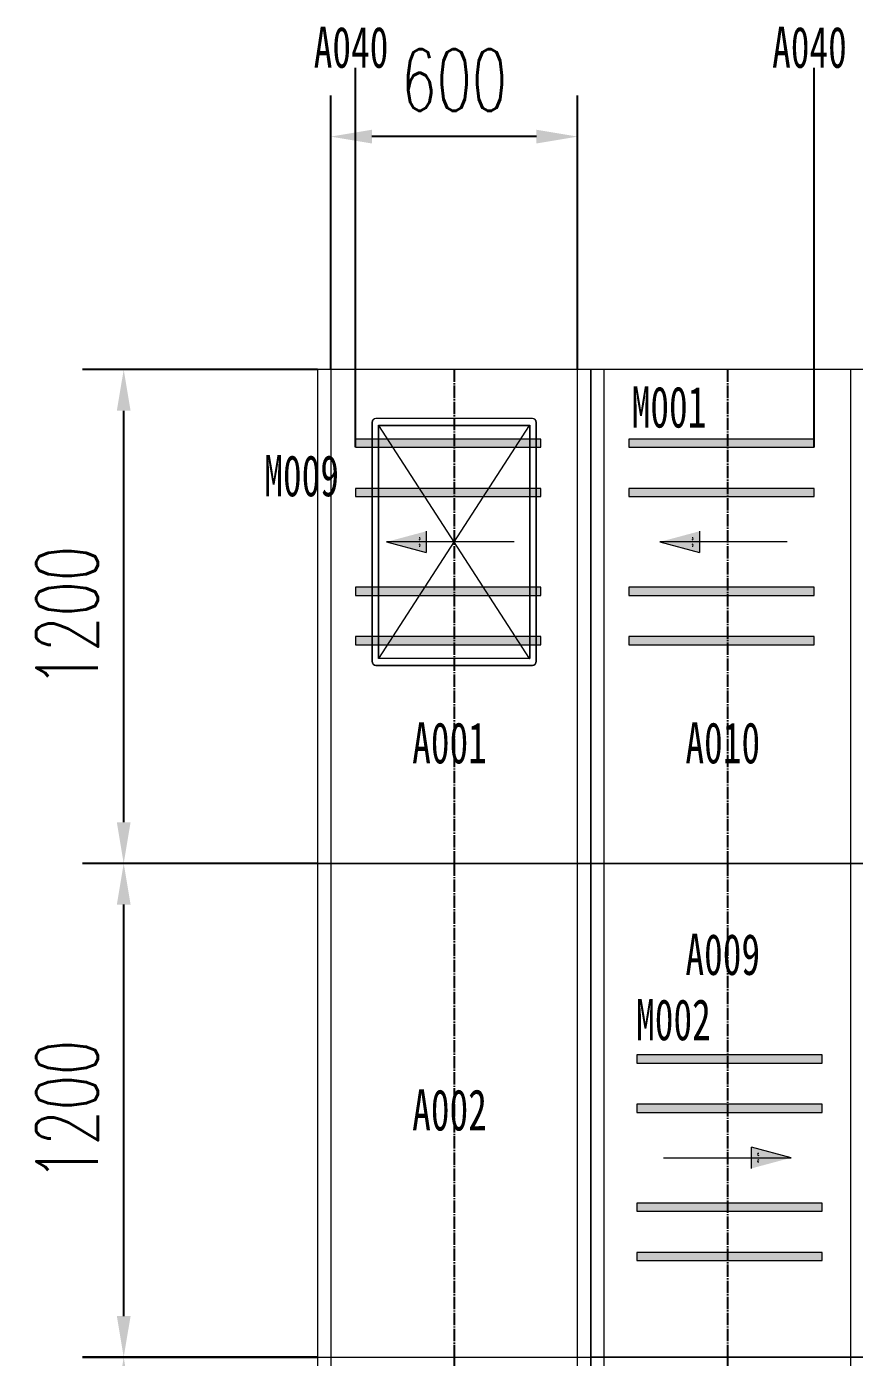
# Model space of a CAD drawing. Header units: millimetres. Extents: x -66983 to -34457, y -12173 to 8181.
# Drawn here: x -54300 to -52288, y -1986 to 1248 of the extents above; entities that cross this region are included whole.
import ezdxf

# ---------------------------------------------------------------- set-up
doc = ezdxf.new("R2010")
doc.units = ezdxf.units.MM
doc.linetypes.add('EB_DASHDOT', pattern=[39, 30, -3, 3, -3])
doc.layers.get('0').update_dxf_attribs({"lineweight": 0})
for name, color, linetype, lineweight in [('AM_7', 4, 'EB_DASHDOT', 25), ('CAXA4', 4, 'Continuous', 25), ('TEXT', 1, 'Continuous', 0), ('xiangzi', 150, 'Continuous', 0)]:
    doc.layers.add(name, color=color, linetype=linetype, lineweight=lineweight)
doc.styles.add('UserTxtStyle13', font='txt.shx', dxfattribs={"width": 0.667, "bigfont": 'gbcbig.shx'})
doc.styles.add('标准', font='txt.shx', dxfattribs={"width": 0.667, "bigfont": 'gbcbig.shx'})
doc.dimstyles.new('标准', dxfattribs={"dimscale": 100, "dimtxt": 3.5, "dimasz": 2, "dimexe": 2, "dimexo": 0, "dimtad": 1, "dimdec": 1, "dimzin": 0, "dimdsep": 46, "dimtxsty": '标准', "dimcen": 0, "dimdle": 2, "dimazin": 2, "dimtfac": 1, "dimtdec": 3, "dimtmove": 0, "dimatfit": 3, "dimfxl": 1, "dimtolj": 1, "dimtzin": 0, "dimarcsym": 0})

# ---------------------------------------------------------------- blocks, each defined once
blk = doc.blocks.new('CAXBLOCK408')
at = {"color": 5, "linetype": 'Continuous', "lineweight": 0}
for p, q in [((664, 1000), (0, 1000)), ((0, 1000), (0, -200)), ((32, 1000), (32, -200)), ((632, -200), (632, 1000)), ((664, -200), (664, 1000)), ((0, -200), (664, -200))]:
    blk.add_line(p, q, dxfattribs=at)
at = {"layer": 'AM_7', "color": 1, "linetype": 'EB_DASHDOT', "lineweight": 25}
blk.add_line((332, 1000), (332, -200.22), dxfattribs=at)
blk = doc.blocks.new('CAXBLOCK409')
at = {"color": 5, "linetype": 'Continuous', "lineweight": 0}
for p, q in [((664, 1000), (0, 1000)), ((0, 1000), (0, -200)), ((32, 1000), (32, -200)), ((632, -200), (632, 1000)), ((664, -200), (664, 1000)), ((0, -200), (664, -200))]:
    blk.add_line(p, q, dxfattribs=at)
at = {"layer": 'AM_7', "color": 1, "linetype": 'EB_DASHDOT', "lineweight": 25}
blk.add_line((332, 1000), (332, -200.22), dxfattribs=at)
blk = doc.blocks.new('CAXBLOCK410')
at = {"color": 5, "linetype": 'Continuous', "lineweight": 0}
for p, q in [((664, 1000), (0, 1000)), ((0, 1000), (0, -200)), ((32, 1000), (32, -200)), ((632, -200), (632, 1000)), ((664, -200), (664, 1000)), ((0, -200), (664, -200))]:
    blk.add_line(p, q, dxfattribs=at)
at = {"layer": 'AM_7', "color": 1, "linetype": 'EB_DASHDOT', "lineweight": 25}
blk.add_line((332, 1000), (332, -200.22), dxfattribs=at)
blk = doc.blocks.new('CAXBLOCK411')
at = {"color": 5, "linetype": 'Continuous', "lineweight": 0}
for p, q in [((664, 1000), (0, 1000)), ((0, 1000), (0, -200)), ((32, 1000), (32, -200)), ((632, -200), (632, 1000)), ((664, -200), (664, 1000)), ((0, -200), (664, -200))]:
    blk.add_line(p, q, dxfattribs=at)
at = {"layer": 'AM_7', "color": 1, "linetype": 'EB_DASHDOT', "lineweight": 25}
blk.add_line((332, 1000), (332, -200.22), dxfattribs=at)
blk = doc.blocks.new('CAXBLOCK414')
at = {"color": 5, "linetype": 'Continuous', "lineweight": 0}
for p, q in [((664, 1000), (0, 1000)), ((0, 1000), (0, -200)), ((32, 1000), (32, -200)), ((632, -200), (632, 1000)), ((664, -200), (664, 1000)), ((0, -200), (664, -200))]:
    blk.add_line(p, q, dxfattribs=at)
at = {"layer": 'AM_7', "color": 1, "linetype": 'EB_DASHDOT', "lineweight": 25}
blk.add_line((332, 1000), (332, -200.22), dxfattribs=at)
blk = doc.blocks.new('CAXBLOCK415')
at = {"color": 5, "linetype": 'Continuous', "lineweight": 0}
for p, q in [((664, 1000), (0, 1000)), ((0, 1000), (0, -200)), ((32, 1000), (32, -200)), ((632, -200), (632, 1000)), ((664, -200), (664, 1000)), ((0, -200), (664, -200))]:
    blk.add_line(p, q, dxfattribs=at)
at = {"layer": 'AM_7', "color": 1, "linetype": 'EB_DASHDOT', "lineweight": 25}
blk.add_line((332, 1000), (332, -200.22), dxfattribs=at)
blk = doc.blocks.new('CAXBLOCK421')
at = {"layer": 'xiangzi', "linetype": 'Continuous', "lineweight": 0}
for p, q in [((76649.2, -111530.9), (76649.2, -111530.4)), ((77029.2, -111530.4), (76649.2, -111530.4)), ((77029.2, -111530.9), (76649.2, -111530.9)), ((77029.2, -111530.9), (77029.2, -111530.4)), ((76639.2, -111540.4), (76639.2, -112120.4)), ((76639.7, -111540.4), (76639.2, -111540.4)), ((76639.7, -111540.4), (76639.7, -112120.4)), ((76655.5, -112114.1), (76655.5, -111546.7)), ((76655.5, -111546.7), (77022.9, -111546.7)), ((76656.2, -111547.4), (76655.5, -111546.7)), ((77022.2, -112113.4), (76656.2, -111547.4)), ((76656.2, -112113.4), (77022.2, -111547.4)), ((76656.2, -112113.4), (76656.2, -111547.4)), ((76656.2, -111547.4), (77022.2, -111547.4)), ((77022.2, -111547.4), (77022.9, -111546.7)), ((77022.2, -111547.4), (77022.2, -112113.4)), ((77022.9, -111546.7), (77022.9, -112114.1)), ((77038.7, -112120.4), (77038.7, -111540.4)), ((77038.7, -111540.4), (77039.2, -111540.4)), ((77039.2, -112120.4), (77039.2, -111540.4)), ((76639.7, -112120.4), (76639.2, -112120.4)), ((76656.2, -112113.4), (76655.5, -112114.1)), ((77022.9, -112114.1), (76655.5, -112114.1)), ((77022.2, -112113.4), (76656.2, -112113.4)), ((77022.2, -112113.4), (77022.9, -112114.1)), ((77038.7, -112120.4), (77039.2, -112120.4)), ((76649.2, -112129.9), (76649.2, -112130.4)), ((76649.2, -112129.9), (77029.2, -112129.9)), ((76649.2, -112130.4), (77029.2, -112130.4)), ((77029.2, -112129.9), (77029.2, -112130.4))]:
    blk.add_line(p, q, dxfattribs=at)
for centre, radius, start, end in [((76649.2, -111540.4), 10, 90, 180), ((76649.2, -111540.4), 9.5, 90, 180), ((77029.2, -111540.4), 10, 0, 90), ((77029.2, -111540.4), 9.5, 0, 90), ((76649.2, -112120.4), 10, 180, 270), ((76649.2, -112120.4), 9.5, 180, 270), ((77029.2, -112120.4), 10, 270, 360), ((77029.2, -112120.4), 9.5, 270, 360)]:
    blk.add_arc(centre, radius, start, end, dxfattribs=at)
blk = doc.blocks.new('CAXBLOCK429')
at = {"linetype": 'Continuous', "lineweight": 0}
h = blk.add_hatch(color=1, dxfattribs=at)
h.paths.add_polyline_path([(-155, 0), (-58.4, -25.9), (-58.4, 0)], flags=0)
h.paths.add_polyline_path([(-155, 0), (-58.4, 0), (-58.4, 25.9)], flags=0)
at = {"layer": 'TEXT', "linetype": 'Continuous', "lineweight": 0}
for points in [[(-230, 250), (220, 250), (220, 230), (-230, 230)], [(-230, 130), (220, 130), (220, 110), (-230, 110)], [(-230, -110), (220, -110), (220, -130), (-230, -130)], [(-230, -230), (220, -230), (220, -250), (-230, -250)]]:
    blk.add_hatch(color=3, dxfattribs=at).paths.add_polyline_path(points, flags=0)
at = {"color": 1, "linetype": 'Continuous', "lineweight": 0}
for p, q in [((155, 0), (-155, 0)), ((-155, 0), (-58.4, -25.9)), ((-58.4, 25.9), (-58.4, -25.9))]:
    blk.add_line(p, q, dxfattribs=at)
at = {"color": 2, "linetype": 'Continuous', "lineweight": 0}
for centre in [(-76, 7.8), (-76, -8.2)]:
    blk.add_arc(centre, 2.5, 270, 90, dxfattribs=at)
at = {"layer": 'TEXT', "color": 3, "linetype": 'Continuous', "lineweight": 0}
for points in [[(220, 230), (220, 250), (-230, 250), (-230, 230), (220, 230)], [(220, 110), (220, 130), (-230, 130), (-230, 110), (220, 110)], [(220, -130), (220, -110), (-230, -110), (-230, -130), (220, -130)], [(220, -250), (220, -230), (-230, -230), (-230, -250), (220, -250)]]:
    blk.add_lwpolyline(points, dxfattribs=at)
blk = doc.blocks.new('CAXBLOCK430')
at = {"linetype": 'Continuous', "lineweight": 0}
h = blk.add_hatch(color=1, dxfattribs=at)
h.paths.add_polyline_path([(-155, 0), (-58.4, -25.9), (-58.4, 0)], flags=0)
h.paths.add_polyline_path([(-155, 0), (-58.4, 0), (-58.4, 25.9)], flags=0)
at = {"layer": 'TEXT', "linetype": 'Continuous', "lineweight": 0}
for points in [[(-230, 250), (220, 250), (220, 230), (-230, 230)], [(-230, 130), (220, 130), (220, 110), (-230, 110)], [(-230, -110), (220, -110), (220, -130), (-230, -130)], [(-230, -230), (220, -230), (220, -250), (-230, -250)]]:
    blk.add_hatch(color=3, dxfattribs=at).paths.add_polyline_path(points, flags=0)
at = {"color": 1, "linetype": 'Continuous', "lineweight": 0}
for p, q in [((155, 0), (-155, 0)), ((-155, 0), (-58.4, -25.9)), ((-58.4, 25.9), (-58.4, -25.9))]:
    blk.add_line(p, q, dxfattribs=at)
at = {"color": 2, "linetype": 'Continuous', "lineweight": 0}
for centre in [(-76, 7.8), (-76, -8.2)]:
    blk.add_arc(centre, 2.5, 270, 90, dxfattribs=at)
at = {"layer": 'TEXT', "color": 3, "linetype": 'Continuous', "lineweight": 0}
for points in [[(220, 230), (220, 250), (-230, 250), (-230, 230), (220, 230)], [(220, 110), (220, 130), (-230, 130), (-230, 110), (220, 110)], [(220, -130), (220, -110), (-230, -110), (-230, -130), (220, -130)], [(220, -250), (220, -230), (-230, -230), (-230, -250), (220, -250)]]:
    blk.add_lwpolyline(points, dxfattribs=at)
blk = doc.blocks.new('*X103')
at = {"layer": 'CAXA4', "linetype": 'Continuous', "transparency": 16777216}
for points in [[(-54080.3, 314.2), (-54046.9, 314.2), (-54063.6, 414.2)], [(-54080.3, -685.8), (-54046.9, -685.8), (-54063.6, -785.8)]]:
    blk.add_hatch(color=0, dxfattribs=at).paths.add_polyline_path(points, flags=0)
at = {"layer": 'CAXA4', "color": 0, "linetype": 'Continuous', "lineweight": -2, "transparency": 16777216}
for p, q in [((-53592.6, 414.2), (-54163.6, 414.2)), ((-54063.6, -685.8), (-54063.6, 314.2)), ((-53592.6, -785.8), (-54163.6, -785.8))]:
    blk.add_line(p, q, dxfattribs=at)
at = {"layer": 'CAXA4', "color": 0, "linetype": 'Continuous', "lineweight": 25, "transparency": 16777216, "insert": (-54201.1, -185.8), "char_height": 150, "width": 906.453, "attachment_point": 5, "rotation": 90, "style": '标准'}
blk.add_mtext('1200', dxfattribs=at)
blk = doc.blocks.new('*X104')
at = {"layer": 'CAXA4', "linetype": 'Continuous', "transparency": 16777216}
for points in [[(-54080.3, -885.8), (-54046.9, -885.8), (-54063.6, -785.8)], [(-54080.3, -1885.8), (-54046.9, -1885.8), (-54063.6, -1985.8)]]:
    blk.add_hatch(color=0, dxfattribs=at).paths.add_polyline_path(points, flags=0)
at = {"layer": 'CAXA4', "color": 0, "linetype": 'Continuous', "lineweight": -2, "transparency": 16777216}
for p, q in [((-53592.6, -785.8), (-54163.6, -785.8)), ((-54063.6, -1885.8), (-54063.6, -885.8)), ((-53592.6, -1985.8), (-54163.6, -1985.8))]:
    blk.add_line(p, q, dxfattribs=at)
at = {"layer": 'CAXA4', "color": 0, "linetype": 'Continuous', "lineweight": 25, "transparency": 16777216, "insert": (-54201.1, -1385.8), "char_height": 150, "width": 906.453, "attachment_point": 5, "rotation": 90, "style": '标准'}
blk.add_mtext('1200', dxfattribs=at)
blk = doc.blocks.new('*X105')
at = {"layer": 'CAXA4', "linetype": 'Continuous', "transparency": 16777216}
for points in [[(-54080.3, -2086.2), (-54046.9, -2086.2), (-54063.6, -1986.2)], [(-54080.3, -3086.2), (-54046.9, -3086.2), (-54063.6, -3186.2)]]:
    blk.add_hatch(color=0, dxfattribs=at).paths.add_polyline_path(points, flags=0)
at = {"layer": 'CAXA4', "color": 0, "linetype": 'Continuous', "lineweight": -2, "transparency": 16777216}
for p, q in [((-53592.6, -1986.2), (-54163.6, -1986.2)), ((-54063.6, -3086.2), (-54063.6, -2086.2)), ((-53592.6, -3186.2), (-54163.6, -3186.2))]:
    blk.add_line(p, q, dxfattribs=at)
at = {"layer": 'CAXA4', "color": 0, "linetype": 'Continuous', "lineweight": 25, "transparency": 16777216, "insert": (-54201.1, -2586.2), "char_height": 150, "width": 906.453, "attachment_point": 5, "rotation": 90, "style": '标准'}
blk.add_mtext('1200', dxfattribs=at)
blk = doc.blocks.new('CAXBLOCK481')
at = {"linetype": 'Continuous', "lineweight": 0}
h = blk.add_hatch(color=1, dxfattribs=at)
h.paths.add_polyline_path([(155, 0), (58.4, 25.9), (58.4, 0)], flags=0)
h.paths.add_polyline_path([(155, 0), (58.4, 0), (58.4, -25.9)], flags=0)
at = {"layer": 'TEXT', "linetype": 'Continuous', "lineweight": 0}
for points in [[(230, 230), (-220, 230), (-220, 250), (230, 250)], [(230, 110), (-220, 110), (-220, 130), (230, 130)], [(230, -130), (-220, -130), (-220, -110), (230, -110)], [(230, -250), (-220, -250), (-220, -230), (230, -230)]]:
    blk.add_hatch(color=3, dxfattribs=at).paths.add_polyline_path(points, flags=0)
at = {"color": 1, "linetype": 'Continuous', "lineweight": 0}
for p, q in [((-155, 0), (155, 0)), ((155, 0), (58.4, 25.9)), ((58.4, -25.9), (58.4, 25.9))]:
    blk.add_line(p, q, dxfattribs=at)
at = {"color": 2, "linetype": 'Continuous', "lineweight": 0}
for centre in [(76, 8.2), (76, -7.8)]:
    blk.add_arc(centre, 2.5, 90, 270, dxfattribs=at)
at = {"layer": 'TEXT', "color": 3, "linetype": 'Continuous', "lineweight": 0}
for points in [[(-220, 250), (-220, 230), (230, 230), (230, 250), (-220, 250)], [(-220, 130), (-220, 110), (230, 110), (230, 130), (-220, 130)], [(-220, -110), (-220, -130), (230, -130), (230, -110), (-220, -110)], [(-220, -230), (-220, -250), (230, -250), (230, -230), (-220, -230)]]:
    blk.add_lwpolyline(points, dxfattribs=at)
blk = doc.blocks.new('*X115')
at = {"layer": 'CAXA4', "linetype": 'Continuous', "transparency": 16777216}
for points in [[(-53460.6, 997.1), (-53460.6, 963.7), (-53560.6, 980.4)], [(-53060.6, 997.1), (-53060.6, 963.7), (-52960.6, 980.4)]]:
    blk.add_hatch(color=0, dxfattribs=at).paths.add_polyline_path(points, flags=0)
at = {"layer": 'CAXA4', "color": 0, "linetype": 'Continuous', "lineweight": -2, "transparency": 16777216}
for p, q in [((-53560.6, 414.2), (-53560.6, 1080.4)), ((-52960.6, 414.2), (-52960.6, 1080.4)), ((-53060.6, 980.4), (-53460.6, 980.4))]:
    blk.add_line(p, q, dxfattribs=at)
at = {"layer": 'CAXA4', "color": 0, "linetype": 'Continuous', "lineweight": 25, "transparency": 16777216, "insert": (-53260.6, 1117.9), "char_height": 150, "width": 707.153, "attachment_point": 5, "style": '标准'}
blk.add_mtext('600', dxfattribs=at)

msp = doc.modelspace()

# ---------------------------------------------------------------- linework, layer by layer
at = {"layer": 'CAXA4', "linetype": 'Continuous', "lineweight": 25}
for p, q in [((-53500, 225.5), (-53500, 1147.7)), ((-52386, 225.5), (-52386, 1147.7))]:
    msp.add_line(p, q, dxfattribs=at)

# ---------------------------------------------------------------- block references
for name, p in [('CAXBLOCK409', (-53592.6, -585.8)), ('CAXBLOCK408', (-52928.6, -585.8)), ('CAXBLOCK421', (-130099.8, 111825.9)), ('CAXBLOCK430', (-53270, -4.5)), ('CAXBLOCK429', (-52606, -4.5)), ('CAXBLOCK414', (-53592.6, -1786)), ('CAXBLOCK410', (-52928.6, -1785.8)), ('CAXBLOCK481', (-52596.6, -1501.1)), ('CAXBLOCK415', (-53592.6, -2986.2)), ('CAXBLOCK411', (-52928.6, -2986))]:
    msp.add_blockref(name, p, dxfattribs=at)

# ---------------------------------------------------------------- texts
at = {"layer": 'CAXA4', "linetype": 'Continuous', "lineweight": 25, "char_height": 100, "width": 555.252, "attachment_point": 1, "style": 'UserTxtStyle13'}
for s, insert in [('{\\fNSimSun|b0|i0|c134|p49;\\C7;A040}', (-53601.9, 1247.7)), ('{\\fNSimSun|b0|i0|c134|p49;\\C7;A040}', (-52487.9, 1247.7)), ('{\\fNSimSun|b0|i0|c134|p49;\\C7;M001}', (-52829.2, 373.4)), ('{\\fNSimSun|b0|i0|c134|p49;\\C7;M009}', (-53721.9, 206.4)), ('{\\fNSimSun|b0|i0|c134|p49;\\C7;A001}', (-53362.6, -442.7)), ('{\\fNSimSun|b0|i0|c134|p49;\\C7;A010}', (-52698.6, -442.7)), ('{\\fNSimSun|b0|i0|c134|p49;\\C7;A009}', (-52698.6, -956.9)), ('{\\fNSimSun|b0|i0|c134|p49;\\C7;M002}', (-52818.4, -1115.5)), ('{\\fNSimSun|b0|i0|c134|p49;\\C7;A002}', (-53362.6, -1334.8))]:
    msp.add_mtext(s, dxfattribs=dict(at, insert=insert))

# ---------------------------------------------------------------- dimensions: what is measured, and where the dimension line sits
at = {"layer": 'CAXA4', "linetype": 'Continuous', "lineweight": 25}
dim = msp.add_linear_dim(base=(-53560.6, 980.4), p1=(-52960.6, 414.2), p2=(-53560.6, 414.2), text='600', dimstyle='标准', override={"dimtxt": 1.5, "dimasz": 1, "dimexe": 1, "dimdec": 0, "dimsah": 1, "dimdle": 1}, dxfattribs=at)
dim.commit()
dim.dimension.update_dxf_attribs({"geometry": '*X115', "text_midpoint": (-53260.6, 980.4)})
for base, p1, p2, picture, middle in [((-54063.6, 414.2), (-53592.6, -785.8), (-53592.6, 414.2), '*X103', (-54063.6, -185.8)), ((-54063.6, -785.8), (-53592.6, -1985.8), (-53592.6, -785.8), '*X104', (-54063.6, -1385.8)), ((-54063.6, -1986.2), (-53592.6, -3186.2), (-53592.6, -1986.2), '*X105', (-54063.6, -2586.2))]:
    dim = msp.add_linear_dim(base=base, p1=p1, p2=p2, angle=90, text='1200', dimstyle='标准', override={"dimtxt": 1.5, "dimasz": 1, "dimexe": 1, "dimdec": 0, "dimsah": 1, "dimdle": 1}, dxfattribs=at)
    dim.commit()
    dim.dimension.update_dxf_attribs({"geometry": picture, "text_midpoint": middle})

doc.saveas('drawing.dxf')
